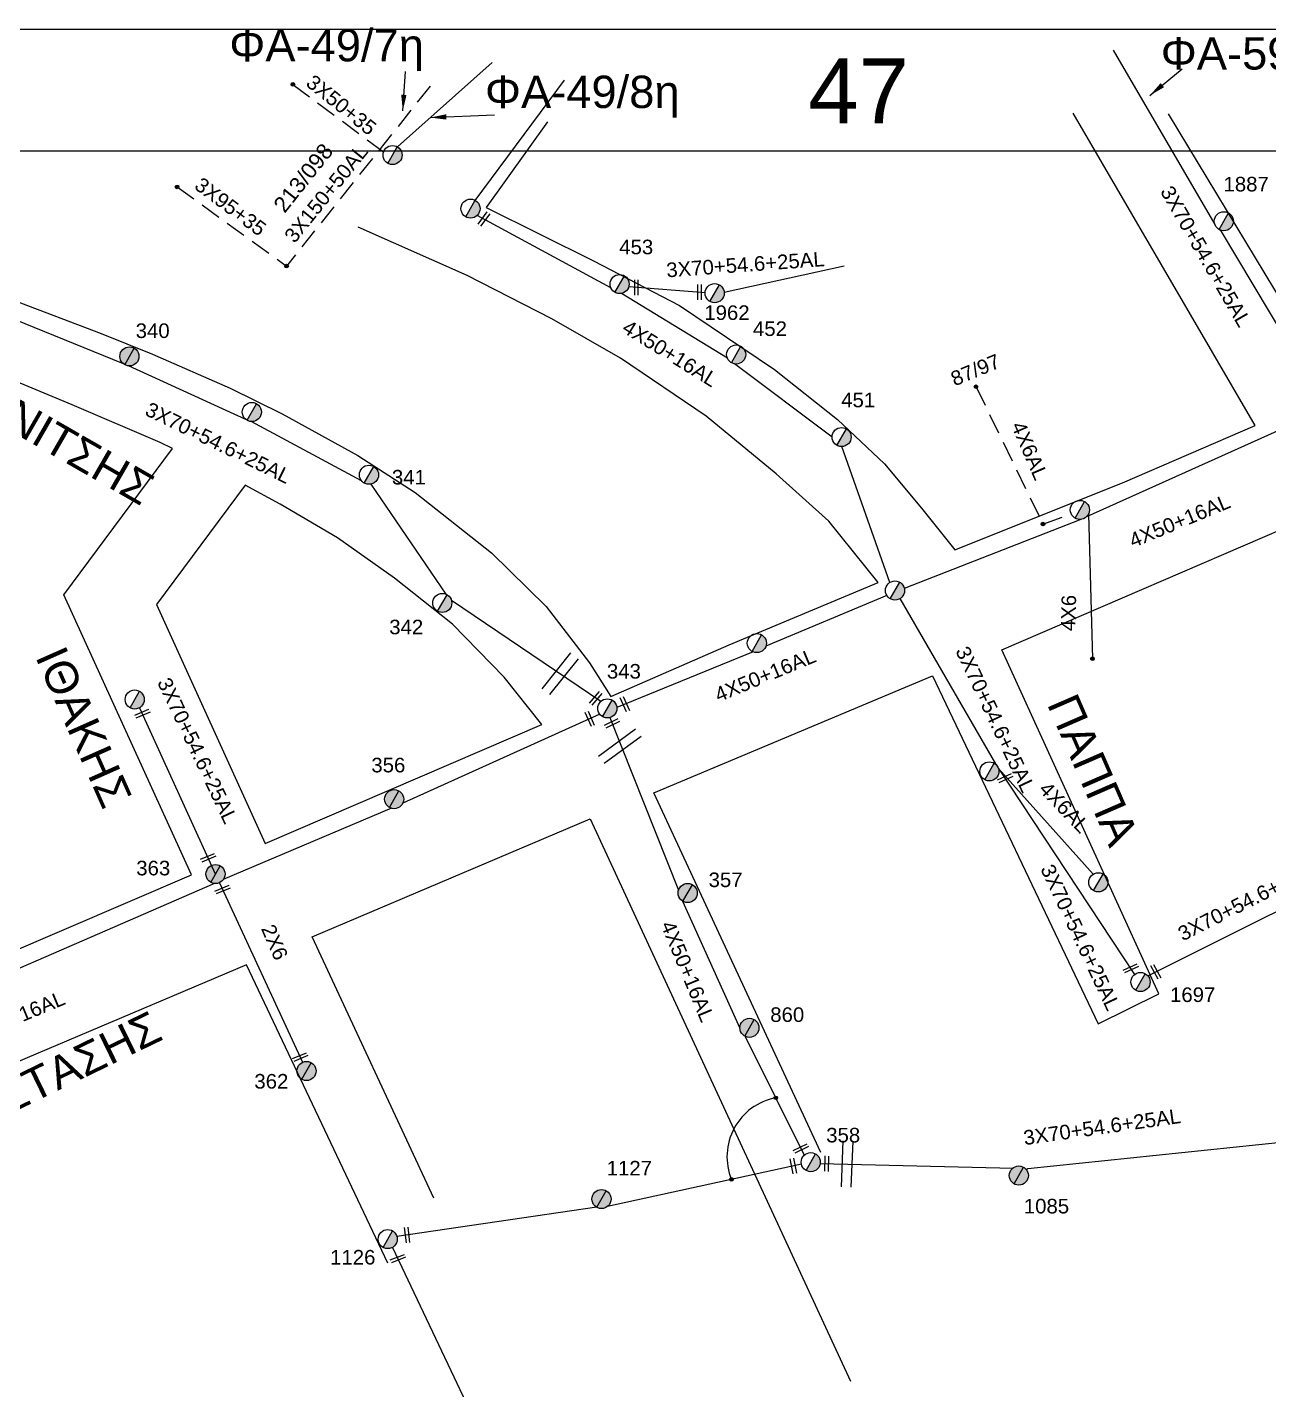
# Model space of a CAD drawing. Header units: millimetres. Extents: x 1113 to 5794, y 757 to 3537.
# Drawn here: x 2344.8 to 2498, y 1615.7 to 1784 of the extents above; entities that cross this region are included whole.
import ezdxf

# ---------------------------------------------------------------- set-up
doc = ezdxf.new("R2010")
doc.units = ezdxf.units.MM
doc.linetypes.add('DASHED', pattern=[19.05, 12.7, -6.35])
for name, color, linetype in [('Άγνωστα', 7, 'Continuous'), ('Γέφυρες Εναέριου Δικτύου', 7, 'Continuous'), ('Γυμνά εναέρια ΧΤ (3Φ)   3x50+35CU', 7, 'Continuous'), ('Γυμνά εναέρια ΧΤ και ΦΟΠ (3Φ)   4x50+16AL', 7, 'Continuous'), ('Επιγραφές - Σχήματα', 7, 'Continuous'), ('Καλώδια ΧΤ   3x150+50AL', 7, 'DASHED'), ('Καλώδια ΧΤ   3x95+35 CU', 7, 'DASHED'), ('Μηχανική τομή', 7, 'Continuous'), ('Στύλος Ξύλινος', 7, 'Continuous'), ('Στύλος Ξύλινος @ 1', 7, 'Continuous'), ('Στύλος ΦΜ', 7, 'Continuous'), ('Στύλος ΦΜ @ 1', 7, 'Continuous'), ('Συνδέσεις', 7, 'Continuous'), ('Συνεστραμμένα ΧΤ   3x70+54.6+25 AL', 7, 'SYN_LINE'), ('Τομή', 7, 'Continuous'), ('Υπόβαθρο ΔΕΗ', 7, 'Continuous'), ('Υπόγεια καλώδια Παροχών ΧΤ   4x6', 7, 'DASHED')]:
    doc.layers.add(name, color=color, linetype=linetype)
doc.styles.add('arial', font='arial.ttf')
doc.styles.get("Standard").update_dxf_attribs({"font": 'arial.ttf'})
doc.linetypes.add('SYN_LINE', pattern='A,0.5,-0.0001,["/\\/\\/\\/",Standard,S=0.1,R=0,X=0,Y=-0.05],-0.25', length=0.7501)
doc.dimstyles.new('ISO-25', dxfattribs={"dimtxt": 2.5, "dimasz": 1.8, "dimexe": 1.25, "dimexo": 0.625, "dimtad": 1, "dimtxsty": 'Standard', "dimcen": 1.8, "dimadec": 0, "dimazin": 0, "dimtfac": 1, "dimtmove": 0, "dimatfit": 3, "dimfxl": 1.25, "dimarcsym": 0})

# ---------------------------------------------------------------- blocks, each defined once
blk = doc.blocks.new('ΥΠΑΡΧΩΝ ΞΥΛΙΝΟΣ ΣΤΥΛΟΣ')
at = {"layer": 'Στύλος Ξύλινος'}
h = blk.add_hatch(color=7, dxfattribs=at)
h.paths.add_polyline_path([(-2.62, 0, 0.270008), (-1.29, -2.28), (1.3, 2.27, 0.576266)])
h.paths.add_polyline_path([(-1.29, -2.28, 0.574793), (2.62, 0, 0.268822), (1.3, 2.27)])
at = {"layer": 'Στύλος Ξύλινος', "color": 7}
blk.add_line((-1.29, -2.28), (1.3, 2.27), dxfattribs=at)
blk.add_circle((0, 0), 2.62, dxfattribs=at)
at = {"layer": 'Στύλος Ξύλινος', "flags": 4}
for tag, p in [('ΑΡΙΘΜΟΣ', (-4.91, 8.6)), ('ΤΥΠΟΣ', (-4.85, 3.39))]:
    blk.add_attdef(tag, p, '', height=4, dxfattribs=at)
blk = doc.blocks.new('ΥΠΑΡΧΩΝ ΤΣΙΜΕΝΤΕΝΙΟΣ ΣΤΥΛΟΣ')
at = {"layer": 'Στύλος ΦΜ'}
blk.add_hatch(color=7, dxfattribs=at).paths.add_polyline_path([(-1.29, -2.28, 0.574793), (2.62, 0, 0.268822), (1.3, 2.27)])
at = {"layer": 'Στύλος ΦΜ', "color": 7}
blk.add_line((-1.29, -2.28), (1.3, 2.27), dxfattribs=at)
blk.add_circle((0, 0), 2.62, dxfattribs=at)
at = {"layer": 'Στύλος ΦΜ', "flags": 4}
for tag, p in [('ΑΡΙΘΜΟΣ', (-4.68, 8.05)), ('ΤΥΠΟΣ', (-4.91, 3.03))]:
    blk.add_attdef(tag, p, '', height=4, dxfattribs=at)
blk = doc.blocks.new('ΜΗΧΑΝΙΚΗ ΤΟΜΗ')
at = {"layer": 'Μηχανική τομή', "ltscale": 40}
for p, q in [((-1.89, 0.78), (1.89, 0.78)), ((1.89, 0), (-1.89, 0))]:
    blk.add_line(p, q, dxfattribs=at)
blk = doc.blocks.new('ΤΟΜΗ')
at = {"layer": 'Τομή', "ltscale": 40}
for p, q in [((-5.68, 0), (5.68, 0)), ((5.68, -2.33), (-5.68, -2.33))]:
    blk.add_line(p, q, dxfattribs=at)
blk = doc.blocks.new('_ΣΥΝΔΕΣΗ')
at = {"layer": 'Συνδέσεις', "linetype": 'SYN_LINE', "ltscale": 40}
blk.add_hatch(color=256, dxfattribs=at).paths.add_polyline_path([(0.5, -0.01, 1), (-0.5, -0.01, 1)])
at = {"layer": 'Συνδέσεις'}
blk.add_circle((0, -0.01), 0.5, dxfattribs=at)

msp = doc.modelspace()

# ---------------------------------------------------------------- linework, layer by layer
at = {"layer": 'Άγνωστα', "color": 30, "linetype": 'SYN_LINE', "lineweight": -3, "ltscale": 20}
for points in [[(2475.77, 1723.84), (2476.27, 1705.99)], [(2368.02, 1679.4), (2358.69, 1699.88)], [(2368.51, 1678.33), (2378.78, 1656.15)]]:
    msp.add_lwpolyline(points, dxfattribs=at)
at = {"layer": 'Γέφυρες Εναέριου Δικτύου', "lineweight": -3}
msp.add_arc((2438.57, 1644.49), 7.41, 100.8306, 202.1967, dxfattribs=at)
at = {"layer": 'Γυμνά εναέρια ΧΤ (3Φ)   3x50+35CU', "color": 133, "linetype": 'DASHED', "lineweight": -3, "ltscale": 0.2}
msp.add_lwpolyline([(2377.58, 1776.92), (2388.76, 1768.57)], dxfattribs=at)
at = {"layer": 'Γυμνά εναέρια ΧΤ και ΦΟΠ (3Φ)   4x50+16AL', "color": 30, "lineweight": -3}
for points in [[(2416.82, 1751.81), (2400.31, 1760.72)], [(2431.21, 1743.09), (2418.16, 1751.11)], [(2444.13, 1733.35), (2432.1, 1742.4)], [(2504.39, 1736.5), (2475.53, 1723.52)], [(2451.26, 1715.41), (2445.32, 1732.19)], [(2474.84, 1723.2), (2453.05, 1714.66)], [(2450.88, 1713.82), (2435.97, 1707.54)], [(2434.41, 1706.83), (2417.56, 1699.98)], [(2415.46, 1699.13), (2391.14, 1688.14)], [(2389.73, 1687.53), (2368.98, 1678.73)], [(2367.9, 1678.23), (2322.79, 1658.63)]]:
    msp.add_lwpolyline(points, dxfattribs=at)
at = {"layer": 'Γυμνά εναέρια ΧΤ και ΦΟΠ (3Φ)   4x50+16AL', "color": 2, "lineweight": -3}
for points in [[(2416.68, 1698.72), (2425.19, 1677.42)], [(2425.68, 1676.07), (2432.75, 1660.37)], [(2433.42, 1659.35), (2440.7, 1644.68)]]:
    msp.add_lwpolyline(points, dxfattribs=at)
at = {"layer": 'Επιγραφές - Σχήματα', "lineweight": -3}
for points in [[(1112.77, 1783.73), (3154.51, 1783.73), (3154.51, 757.28), (1112.77, 757.28)], [(1127.77, 1768.73), (3139.51, 1768.73), (3139.51, 772.28), (1127.77, 772.28)]]:
    msp.add_lwpolyline(points, close=True, dxfattribs=at)
at = {"layer": 'Καλώδια ΧΤ   3x150+50AL', "color": 1, "lineweight": -3, "ltscale": 0.2}
msp.add_lwpolyline([(2394.52, 1776.7), (2376.79, 1754.48)], dxfattribs=at)
at = {"layer": 'Καλώδια ΧΤ   3x95+35 CU', "color": 1, "lineweight": -3, "ltscale": 0.2}
msp.add_lwpolyline([(2363.29, 1764.26), (2376.79, 1754.48)], dxfattribs=at)
at = {"layer": 'Συνεστραμμένα ΧΤ   3x70+54.6+25 AL', "color": 133, "lineweight": -3, "ltscale": 20}
for points in [[(2478.84, 1781.16), (2491.39, 1759.62)], [(2402.19, 1779.62), (2390.47, 1769.21)], [(2492.02, 1758.94), (2504.4, 1738.28)]]:
    msp.add_lwpolyline(points, dxfattribs=at)
at = {"layer": 'Συνεστραμμένα ΧΤ   3x70+54.6+25 AL', "color": 30, "lineweight": -3, "ltscale": 20}
for points in [[(2400.08, 1762.6), (2411.09, 1777.46)], [(2430.81, 1751.25), (2445.63, 1754.5)], [(2419.04, 1751.94), (2428.46, 1751.22)], [(2452.51, 1713.41), (2464.29, 1693)], [(2464.68, 1692.42), (2481.47, 1666.98)], [(2483.11, 1666.82), (2513.51, 1682.02)]]:
    msp.add_lwpolyline(points, dxfattribs=at)
at = {"layer": 'Συνεστραμμένα ΧΤ   3x70+54.6+25 AL', "color": 6, "lineweight": -3, "ltscale": 20}
for points in [[(2356.65, 1742.42), (2338.31, 1749.85)], [(2371.77, 1735.54), (2357.3, 1742.15)], [(2386.05, 1727.97), (2372.42, 1735.28)], [(2396.48, 1713.96), (2387.24, 1727.56)], [(2415.57, 1700.71), (2397.16, 1713.18)]]:
    msp.add_lwpolyline(points, dxfattribs=at)
at = {"layer": 'Συνεστραμμένα ΧΤ   3x70+54.6+25 AL', "color": 62, "lineweight": -3, "ltscale": 20}
for points in [[(2468.09, 1642.93), (2468.28, 1643.02), (2509.47, 1647.33)], [(2442.67, 1643.65), (2466.52, 1643.1)]]:
    msp.add_lwpolyline(points, dxfattribs=at)
at = {"layer": 'Συνεστραμμένα ΧΤ   3x70+54.6+25 AL', "color": 2, "lineweight": -3, "ltscale": 20}
for points in [[(2440.35, 1643.58), (2416.41, 1638.35)], [(2415.09, 1638.25), (2390.42, 1634.64)], [(2389.87, 1633.3), (2399.33, 1613.31)]]:
    msp.add_lwpolyline(points, dxfattribs=at)
at = {"layer": 'Υπόβαθρο ΔΕΗ', "lineweight": -3}
for points in [[(2485.61, 1773.27), (2499.93, 1749.57), (2505.86, 1738.83), (2516.73, 1743.3), (2521.92, 1745.89), (2538.88, 1753.15), (2529.15, 1774.58)], [(2409.01, 1772.31), (2401.42, 1761.7), (2414.7, 1755.15), (2425.31, 1749.63), (2437.03, 1741.73), (2444.81, 1735.54), (2450.6, 1730.08), (2455.16, 1724.59), (2459.3, 1719.44), (2479.97, 1727.72), (2496.37, 1734.8), (2488.39, 1748.5), (2473.89, 1773.35)], [(2343.08, 1750.29), (2353.92, 1746.17), (2360.25, 1743.61), (2369.85, 1739.41), (2376.25, 1736.25), (2385.61, 1731.11), (2392.65, 1726.53), (2402.11, 1719.06), (2408.82, 1712.46), (2414.19, 1705.5), (2416.83, 1701.34), (2431.41, 1707.7), (2449.81, 1715.41), (2443.75, 1722.98), (2437.24, 1728.81), (2428.6, 1735.93), (2418.03, 1743.13), (2409.52, 1747.96), (2399.08, 1753.3), (2385.64, 1759.28)], [(2442.76, 1645), (2422.14, 1689.44), (2456.53, 1703.89), (2456.53, 1703.89), (2476.97, 1660.91), (2484.47, 1664.61), (2465.07, 1707.1), (2465.07, 1707.1), (2502.32, 1723.13), (2509.55, 1708.61), (2528.89, 1674.93)], [(2394.96, 1639.39), (2379.96, 1671.64), (2414.27, 1686.22), (2446.39, 1616.79)]]:
    msp.add_lwpolyline(points, dxfattribs=at)
for points in [[(2321.07, 1660.56), (2333.89, 1665.94), (2365.08, 1679.29), (2349.31, 1713.88), (2362.73, 1731.94), (2361.19, 1732.71), (2350.32, 1737.33), (2342.45, 1740.63), (2336.98, 1742.68), (2327.56, 1733.07), (2318.05, 1724.34), (2315.06, 1721.6), (2315.06, 1721.6), (2316.31, 1706.96), (2317.56, 1695.58), (2318.81, 1683.42), (2319.9, 1672.73)], [(2371.67, 1727.41), (2360.72, 1712.67), (2374.16, 1683.18), (2408.3, 1697.88), (2403.67, 1703.73), (2397.27, 1710.28), (2390.13, 1715.94), (2383.09, 1720.94), (2376.01, 1725.08)]]:
    msp.add_lwpolyline(points, close=True, dxfattribs=at)
msp.add_lwpolyline([(2389.31, 1631.34), (2371.85, 1668.18), (2326.58, 1648.99), (2346.38, 1596.26), (2346.38, 1596.26), (2345.22, 1574.05), (2357.04, 1570.81), (2366.85, 1567.12), (2373.71, 1563.93, 0.313065), (2386.25, 1566.1), (2393.31, 1574.28), (2399.09, 1584.5), (2403.44, 1594.05), (2406.88, 1604)], format="xyb", dxfattribs=at)
at = {"layer": 'Υπόγεια καλώδια Παροχών ΧΤ   4x6', "color": 30, "lineweight": -3, "ltscale": 0.2}
msp.add_lwpolyline([(2461.9, 1739.58), (2470.15, 1722.63), (2473.65, 1723.87)], dxfattribs=at)
at = {"layer": 'Υπόγεια καλώδια Παροχών ΧΤ   4x6', "color": 30, "linetype": 'Continuous', "lineweight": -3}
msp.add_lwpolyline([(2464.68, 1692.42), (2476.36, 1679.37)], dxfattribs=at)

# ---------------------------------------------------------------- block references
at = {"layer": 'Μηχανική τομή', "lineweight": -3}
for p, xscale, yscale, zscale, rotation in [((2401.31, 1760.18), 0.4999999999998751, 0.4999999999998751, 0.4999999999998751, 53.06515022828044), ((2420.16, 1751.85), 0.4999999999999483, 0.4999999999999483, 0.4999999999999483, 89.84960582661769), ((2427.97, 1751.26), 0.4999999999999482, 0.4999999999999482, 0.4999999999999482, 89.84960582661769), ((2414.8, 1701.23), 0.5000000000004351, 0.5000000000004351, 0.5000000000004351, 229.7375883639601), ((2418.37, 1700.31), 0.5000000000001859, 0.5000000000001859, 0.5000000000001859, 294.2097788672814), ((2358.92, 1699.39), 0.500000000000391, 0.500000000000391, 0.500000000000391, 202.8322508330906), ((2414.04, 1698.49), 0.5000000000001859, 0.5000000000001859, 0.5000000000001859, 294.2097788672814), ((2416.89, 1698.19), 0.5000000000003945, 0.5000000000003945, 0.5000000000003945, 205.6179193028097), ((2465.57, 1691.06), 0.4999999999998795, 0.4999999999998795, 0.4999999999998795, 24.02222231012797), ((2367.04, 1681.59), 0.500000000000391, 0.500000000000391, 0.500000000000391, 202.8322508330906), ((2368.82, 1677.67), 0.500000000000391, 0.500000000000391, 0.500000000000391, 202.8322508330906), ((2481.08, 1667.58), 0.4999999999998795, 0.4999999999998795, 0.4999999999998795, 24.02222231012797), ((2483.93, 1667.23), 0.499999999999897, 0.499999999999897, 0.499999999999897, 299.3269371106231), ((2378.4, 1656.97), 0.500000000000391, 0.500000000000391, 0.500000000000391, 202.8322508330906), ((2440.2, 1645.68), 0.5000000000003945, 0.5000000000003945, 0.5000000000003945, 205.6179193028097), ((2439.54, 1643.4), 0.5000000000000421, 0.5000000000000421, 0.5000000000000421, 101.5437567741477), ((2439.54, 1643.4), 0.5000000000000421, 0.5000000000000421, 0.5000000000000421, 101.5437567741477), ((2443.66, 1643.63), 0.5000000000000017, 0.5000000000000017, 0.5000000000000017, 88.71077923131008), ((2391.86, 1634.85), 0.5000000000000281, 0.5000000000000281, 0.5000000000000281, 96.68902426797253), ((2390.61, 1631.73), 0.5000000000001148, 0.5000000000001148, 0.5000000000001148, 21.16981583605777)]:
    msp.add_blockref('ΜΗΧΑΝΙΚΗ ΤΟΜΗ', p, dxfattribs=dict(at, xscale=xscale, yscale=yscale, zscale=zscale, rotation=rotation))
at = {"layer": 'Στύλος Ξύλινος @ 1', "lineweight": -3, "ltscale": 40}
ref = msp.add_blockref('ΥΠΑΡΧΩΝ ΞΥΛΙΝΟΣ ΣΤΥΛΟΣ', (2357.4, 1743.33), dxfattribs=dict(at, xscale=0.4499999999998181, yscale=0.4499999999998181, zscale=0.4499999999998181))
ref.add_attrib('ΤΥΠΟΣ', '340', (2358.17, 1745.6), dxfattribs={"layer": 'Στύλος Ξύλινος', "height": 1.8, "flags": 4})
ref = msp.add_blockref('ΥΠΑΡΧΩΝ ΞΥΛΙΝΟΣ ΣΤΥΛΟΣ', (2390.08, 1688.65), dxfattribs=dict(at, xscale=0.4499999999998181, yscale=0.4499999999998181, zscale=0.4499999999998181))
ref.add_attrib('ΤΥΠΟΣ', '356', (2387.26, 1691.96), dxfattribs={"layer": 'Στύλος Ξύλινος', "height": 1.8, "flags": 4})
ref = msp.add_blockref('ΥΠΑΡΧΩΝ ΞΥΛΙΝΟΣ ΣΤΥΛΟΣ', (2368.02, 1679.4), dxfattribs=dict(at, xscale=0.4499999999998181, yscale=0.4499999999998181, zscale=0.4499999999998181))
ref.add_attrib('ΤΥΠΟΣ', '363', (2358.24, 1679.24), dxfattribs={"layer": 'Στύλος Ξύλινος', "height": 1.8, "flags": 4})
ref = msp.add_blockref('ΥΠΑΡΧΩΝ ΞΥΛΙΝΟΣ ΣΤΥΛΟΣ', (2426.31, 1677.06), dxfattribs=dict(at, xscale=0.4499999999998181, yscale=0.4499999999998181, zscale=0.4499999999998181))
ref.add_attrib('ΤΥΠΟΣ', '357', (2428.89, 1677.79), dxfattribs={"layer": 'Στύλος Ξύλινος', "height": 1.8, "flags": 4})
ref = msp.add_blockref('ΥΠΑΡΧΩΝ ΞΥΛΙΝΟΣ ΣΤΥΛΟΣ', (2433.93, 1660.41), dxfattribs=dict(at, xscale=0.4499999999998181, yscale=0.4499999999998181, zscale=0.4499999999998181))
ref.add_attrib('ΤΥΠΟΣ', '860', (2436.5, 1661.14), dxfattribs={"layer": 'Στύλος Ξύλινος', "height": 1.8, "flags": 4})
ref = msp.add_blockref('ΥΠΑΡΧΩΝ ΞΥΛΙΝΟΣ ΣΤΥΛΟΣ', (2379.26, 1655.08), dxfattribs=dict(at, xscale=0.4499999999998181, yscale=0.4499999999998181, zscale=0.4499999999998181))
ref.add_attrib('ΤΥΠΟΣ', '362', (2372.82, 1652.91), dxfattribs={"layer": 'Στύλος Ξύλινος', "height": 1.8, "flags": 4})
ref = msp.add_blockref('ΥΠΑΡΧΩΝ ΞΥΛΙΝΟΣ ΣΤΥΛΟΣ', (2415.67, 1639.27), dxfattribs=dict(at, xscale=0.4499999999998181, yscale=0.4499999999998181, zscale=0.4499999999998181))
ref.add_attrib('ΤΥΠΟΣ', '1127', (2416.31, 1642.18), dxfattribs={"layer": 'Στύλος Ξύλινος', "height": 1.8, "flags": 4})
ref = msp.add_blockref('ΥΠΑΡΧΩΝ ΞΥΛΙΝΟΣ ΣΤΥΛΟΣ', (2467.19, 1642.17), dxfattribs=dict(at, xscale=0.4499999999998181, yscale=0.4499999999998181, zscale=0.4499999999998181))
ref.add_attrib('ΤΥΠΟΣ', '1085', (2467.8, 1637.49), dxfattribs={"layer": 'Στύλος Ξύλινος', "height": 1.8, "flags": 4})
at = {"layer": 'Στύλος ΦΜ @ 1', "lineweight": -3, "ltscale": 40, "xscale": 0.4499999999998181, "yscale": 0.4499999999998181, "zscale": 0.4499999999998181}
for p in [(2389.88, 1768.19), (2399.5, 1761.58), (2372.51, 1736.46), (2474.72, 1724.37), (2451.9, 1714.42), (2434.85, 1707.92), (2358.05, 1700.96), (2463.55, 1692.08), (2477, 1678.38)]:
    msp.add_blockref('ΥΠΑΡΧΩΝ ΤΣΙΜΕΝΤΕΝΙΟΣ ΣΤΥΛΟΣ', p, dxfattribs=at)
at = {"layer": 'Στύλος ΦΜ @ 1', "lineweight": -3, "ltscale": 40}
ref = msp.add_blockref('ΥΠΑΡΧΩΝ ΤΣΙΜΕΝΤΕΝΙΟΣ ΣΤΥΛΟΣ', (2492.49, 1760.02), dxfattribs=dict(at, xscale=0.4499999999998181, yscale=0.4499999999998181, zscale=0.4499999999998181))
ref.add_attrib('ΤΥΠΟΣ', '1887', (2492.45, 1763.7), dxfattribs={"layer": 'Στύλος ΦΜ', "height": 1.8, "flags": 4})
ref = msp.add_blockref('ΥΠΑΡΧΩΝ ΤΣΙΜΕΝΤΕΝΙΟΣ ΣΤΥΛΟΣ', (2417.91, 1752.26), dxfattribs=dict(at, xscale=0.4499999999998181, yscale=0.4499999999998181, zscale=0.4499999999998181))
ref.add_attrib('ΤΥΠΟΣ', '453', (2417.86, 1755.94), dxfattribs={"layer": 'Στύλος ΦΜ', "height": 1.8, "flags": 4})
ref = msp.add_blockref('ΥΠΑΡΧΩΝ ΤΣΙΜΕΝΤΕΝΙΟΣ ΣΤΥΛΟΣ', (2429.64, 1751.14), dxfattribs=dict(at, xscale=0.4499999999998181, yscale=0.4499999999998181, zscale=0.4499999999998181))
ref.add_attrib('ΤΥΠΟΣ', '1962', (2428.36, 1747.83), dxfattribs={"layer": 'Στύλος ΦΜ', "height": 1.8, "flags": 4})
ref = msp.add_blockref('ΥΠΑΡΧΩΝ ΤΣΙΜΕΝΤΕΝΙΟΣ ΣΤΥΛΟΣ', (2432.29, 1743.56), dxfattribs=dict(at, xscale=0.4499999999998181, yscale=0.4499999999998181, zscale=0.4499999999998181))
ref.add_attrib('ΤΥΠΟΣ', '452', (2434.37, 1745.85), dxfattribs={"layer": 'Στύλος ΦΜ', "height": 1.8, "flags": 4})
ref = msp.add_blockref('ΥΠΑΡΧΩΝ ΤΣΙΜΕΝΤΕΝΙΟΣ ΣΤΥΛΟΣ', (2445.31, 1733.37), dxfattribs=dict(at, xscale=0.4499999999998181, yscale=0.4499999999998181, zscale=0.4499999999998181))
ref.add_attrib('ΤΥΠΟΣ', '451', (2445.26, 1737.05), dxfattribs={"layer": 'Στύλος ΦΜ', "height": 1.8, "flags": 4})
ref = msp.add_blockref('ΥΠΑΡΧΩΝ ΤΣΙΜΕΝΤΕΝΙΟΣ ΣΤΥΛΟΣ', (2386.97, 1728.71), dxfattribs=dict(at, xscale=0.4499999999998181, yscale=0.4499999999998181, zscale=0.4499999999998181))
ref.add_attrib('ΤΥΠΟΣ', '341', (2389.8, 1727.51), dxfattribs={"layer": 'Στύλος ΦΜ', "height": 1.8, "flags": 4})
ref = msp.add_blockref('ΥΠΑΡΧΩΝ ΤΣΙΜΕΝΤΕΝΙΟΣ ΣΤΥΛΟΣ', (2396.02, 1712.88), dxfattribs=dict(at, xscale=0.4499999999998181, yscale=0.4499999999998181, zscale=0.4499999999998181))
ref.add_attrib('ΤΥΠΟΣ', '342', (2389.47, 1709.01), dxfattribs={"layer": 'Στύλος ΦΜ', "height": 1.8, "flags": 4})
ref = msp.add_blockref('ΥΠΑΡΧΩΝ ΤΣΙΜΕΝΤΕΝΙΟΣ ΣΤΥΛΟΣ', (2416.39, 1699.86), dxfattribs=dict(at, xscale=0.4499999999998181, yscale=0.4499999999998181, zscale=0.4499999999998181))
ref.add_attrib('ΤΥΠΟΣ', '343', (2416.34, 1703.54), dxfattribs={"layer": 'Στύλος ΦΜ', "height": 1.8, "flags": 4})
ref = msp.add_blockref('ΥΠΑΡΧΩΝ ΤΣΙΜΕΝΤΕΝΙΟΣ ΣΤΥΛΟΣ', (2482.21, 1666.07), dxfattribs=dict(at, xscale=0.4499999999998181, yscale=0.4499999999998181, zscale=0.4499999999998181))
ref.add_attrib('ΤΥΠΟΣ', '1697', (2485.85, 1663.6), dxfattribs={"layer": 'Στύλος ΦΜ', "height": 1.8, "flags": 4})
ref = msp.add_blockref('ΥΠΑΡΧΩΝ ΤΣΙΜΕΝΤΕΝΙΟΣ ΣΤΥΛΟΣ', (2441.5, 1643.82), dxfattribs=dict(at, xscale=0.4499999999998181, yscale=0.4499999999998181, zscale=0.4499999999998181))
ref.add_attrib('ΤΥΠΟΣ', '358', (2443.41, 1646.26), dxfattribs={"layer": 'Στύλος ΦΜ', "height": 1.8, "flags": 4})
ref = msp.add_blockref('ΥΠΑΡΧΩΝ ΤΣΙΜΕΝΤΕΝΙΟΣ ΣΤΥΛΟΣ', (2389.28, 1634.32), dxfattribs=dict(at, xscale=0.4499999999998181, yscale=0.4499999999998181, zscale=0.4499999999998181))
ref.add_attrib('ΤΥΠΟΣ', '1126', (2382.17, 1631.18), dxfattribs={"layer": 'Στύλος ΦΜ', "height": 1.8, "flags": 4})
at = {"layer": 'Συνδέσεις', "lineweight": -3, "xscale": 0.4499999999998181, "yscale": 0.4499999999998181, "zscale": 0.4499999999998181}
for p in [(2377.58, 1776.92), (2363.29, 1764.26), (2376.79, 1754.48), (2461.9, 1739.58), (2470.15, 1722.63), (2476.27, 1705.99), (2437.18, 1651.77), (2431.71, 1641.7)]:
    msp.add_blockref('_ΣΥΝΔΕΣΗ', p, dxfattribs=at)
at = {"layer": 'Τομή', "lineweight": -3}
for p, xscale, yscale, zscale, rotation in [((2411.03, 1703.78), 0.4999999999998995, 0.4999999999998995, 0.4999999999998995, 231.3130056253873), ((2418.28, 1694.72), 0.4999999999998798, 0.4999999999998798, 0.4999999999998798, 216.4196901608349), ((2446.56, 1643.56), 0.4999999999998578, 0.4999999999998578, 0.4999999999998578, 267.6546102262796)]:
    msp.add_blockref('ΤΟΜΗ', p, dxfattribs=dict(at, xscale=xscale, yscale=yscale, zscale=zscale, rotation=rotation))

# ---------------------------------------------------------------- texts
at = {"layer": 'Γυμνά εναέρια ΧΤ (3Φ)   3x50+35CU', "color": 7, "lineweight": -3, "insert": (2380.18, 1778.26), "char_height": 1.8, "width": 168.3718, "attachment_point": 1, "rotation": 321.202}
msp.add_mtext('3X50+35', dxfattribs=at)
at = {"layer": 'Γυμνά εναέρια ΧΤ και ΦΟΠ (3Φ)   4x50+16AL', "color": 7, "lineweight": -3, "char_height": 1.8, "width": 168.3718, "attachment_point": 1}
for insert, rotation in [((2419.02, 1747.96), 328.1042), ((2480.59, 1721.32), 22.5402), ((2429.43, 1702.27), 22.5402), ((2424.61, 1673.83), 292.5402), ((2336.74, 1659.97), 22.5402)]:
    msp.add_mtext('4X50+16AL', dxfattribs=dict(at, insert=insert, rotation=rotation))
at = {"layer": 'Επιγραφές - Σχήματα', "color": 7, "lineweight": -3, "char_height": 4, "width": 168.3718, "attachment_point": 1}
for s, insert in [('ΦΑ-49/7η', (2369.72, 1783.76)), ('ΦΑ-59/8η', (2484.7, 1782.75)), ('ΦΑ-49/8η', (2401.28, 1778))]:
    msp.add_mtext(s, dxfattribs=dict(at, insert=insert))
at = {"layer": 'Επιγραφές - Σχήματα', "lineweight": -3, "insert": (2441.19, 1780.12), "char_height": 8, "width": 15.5504, "attachment_point": 1, "style": 'arial'}
msp.add_mtext('47', dxfattribs=at)
at = {"layer": 'Επιγραφές - Σχήματα', "color": 7, "lineweight": -3, "width": 168.3718, "attachment_point": 1}
for s, insert, char_height, rotation in [('{\\H1.083x;\\C256;213/098}', (2375.03, 1762.13), 1.8, 51.5871), ('87/97', (2458.57, 1741.28), 1.8, 22.5402), ('ΚΟΝΙΤΣΗΣ', (2336.56, 1742.25), 4, 330.094), ('4X6', (2472.35, 1709.43), 1.8, 88.4805), ('ΙΘΑΚΗΣ', (2349.38, 1707.89), 4, 293.9262), ('ΠΑΠΠΑ', (2474.28, 1702.03), 4, 293.5087), ('2X6', (2375.26, 1673.4), 1.8, 293.5086), ('ΕΘΝ.       ΑΝΤΙΣΤΑΣΗΣ', (2307.1, 1636.93), 4, 25.9282)]:
    msp.add_mtext(s, dxfattribs=dict(at, insert=insert, char_height=char_height, rotation=rotation))
at = {"layer": 'Καλώδια ΧΤ   3x150+50AL', "color": 7, "lineweight": -3, "insert": (2376.38, 1758.33), "char_height": 1.8, "width": 168.3718, "attachment_point": 1, "rotation": 51.1038}
msp.add_mtext('3X150+50AL', dxfattribs=at)
at = {"layer": 'Καλώδια ΧΤ   3x95+35 CU', "color": 7, "lineweight": -3, "insert": (2366.36, 1765.58), "char_height": 1.8, "width": 168.3718, "attachment_point": 1, "rotation": 323.2657}
msp.add_mtext('3X95+35', dxfattribs=at)
at = {"layer": 'Συνεστραμμένα ΧΤ   3x70+54.6+25 AL', "color": 7, "lineweight": -3, "char_height": 1.8, "width": 168.3718, "attachment_point": 1}
for insert, rotation in [((2486.14, 1764.61), 300.0689), ((2423.61, 1754.88), 4.0837), ((2359.97, 1737.77), 333.9124), ((2460.95, 1707.74), 295.1784), ((2362.41, 1703.87), 295.4428), ((2486.61, 1672.68), 26.8395), ((2471.44, 1680.82), 295.1784), ((2467.64, 1647.7), 8.0847)]:
    msp.add_mtext('3X70+54.6+25AL', dxfattribs=dict(at, insert=insert, rotation=rotation))
at = {"layer": 'Υπόγεια καλώδια Παροχών ΧΤ   4x6', "color": 7, "lineweight": -3, "char_height": 1.8, "width": 168.3718, "attachment_point": 1}
for insert, rotation in [((2467.86, 1735.51), 293.4019), ((2470.85, 1691), 313.7793)]:
    msp.add_mtext('4X6AL', dxfattribs=dict(at, insert=insert, rotation=rotation))

# ---------------------------------------------------------------- leaders
at = {"layer": 'Επιγραφές - Σχήματα', "lineweight": -3, "ltscale": 40}
for points in [[(2391.14, 1773.64), (2391.47, 1778.52)], [(2483.36, 1775.55), (2487.33, 1778.83)], [(2394.52, 1772.82), (2402.46, 1773.15)]]:
    msp.add_leader(points, dimstyle='ISO-25', override={"dimasz": 2, "dimtad": 0}, dxfattribs=at)

doc.saveas('drawing.dxf')
